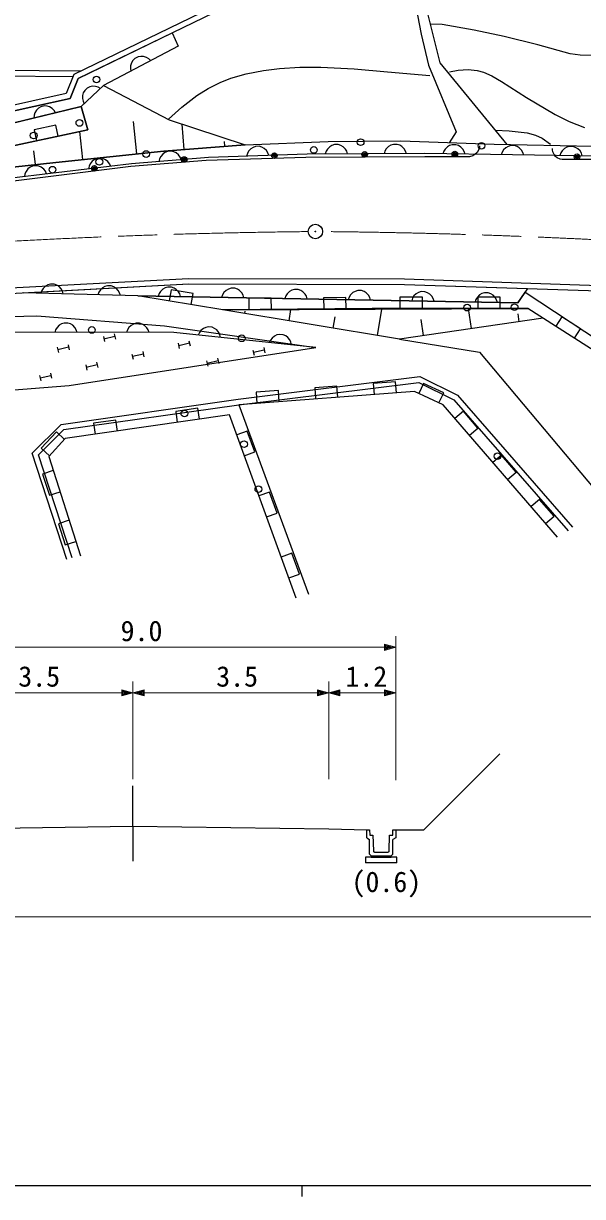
# Model space of a CAD drawing. Units: millimetres, scale not verified, with parts at other scales. Extents: x 40000 to 680000, y 20000 to 380000.
# Drawn here: x 243104 to 293096, y 204000 to 308892 of the extents above; entities that cross this region are included whole.
import ezdxf
from ezdxf.enums import TextEntityAlignment as Align

# ---------------------------------------------------------------- set-up
doc = ezdxf.new("R2010")
doc.units = ezdxf.units.MM
doc.header["$LTSCALE"] = 1000
doc.linetypes.add('CHAIN', pattern=[18.5, 12, -1.5, 3.5, -1.5])
for name, color, linetype, lineweight in [('S-BGD', 7, 'Continuous', 25), ('S-BMK', 2, 'CHAIN', 13), ('S-BMK-SRVR', 3, 'Continuous', 25), ('S-STR-HTXT', 7, 'Continuous', 13), ('S-TTL-BAND', 7, 'Continuous', 25)]:
    doc.layers.add(name, color=color, linetype=linetype, lineweight=lineweight)
doc.styles.add('ＭＳ ゴシック', font='')
doc.styles.get('ＭＳ ゴシック').set_extended_font_data('MS Gothic')

msp = doc.modelspace()

# ---------------------------------------------------------------- linework, layer by layer
at = {"layer": 'S-BGD'}
for p, q in [((264976, 312765), (247599, 304320)), ((265132, 312287), (247992, 303958)), ((278026, 311212), (278652, 307925)), ((280362, 305374), (278880, 311382)), ((280534, 308810), (279530, 308827)), ((283418, 308303), (280534, 308810)), ((247992, 303958), (256391, 308039)), ((256391, 308039), (256933, 306848)), ((278652, 307925), (279336, 305148)), ((286100, 307711), (283418, 308303)), ((289093, 306981), (286100, 307711)), ((256933, 306848), (250267, 303334)), ((291981, 306173), (289093, 306981)), ((252770, 305374), (252687, 305105)), ((252890, 305573), (252770, 305374)), ((253065, 305755), (252890, 305573)), ((253348, 305904), (253065, 305755)), ((253597, 305945), (253348, 305904)), ((253830, 305933), (253597, 305945)), ((254100, 305850), (253830, 305933)), ((254300, 305730), (254100, 305850)), ((254483, 305557), (254300, 305730)), ((286343, 298065), (280362, 305374)), ((292891, 306052), (291981, 306173)), ((293893, 306029), (292891, 306052)), ((247519, 304122), (223237, 304352)), ((248201, 304613), (223241, 304849)), ((247599, 304320), (246915, 302620)), ((252687, 305105), (252674, 304873)), ((252674, 304873), (252716, 304625)), ((261659, 303999), (263004, 304389)), ((263004, 304389), (264577, 304693)), ((264577, 304693), (266007, 304864)), ((266007, 304864), (267803, 304976)), ((267803, 304976), (269680, 304984)), ((269680, 304984), (272676, 304826)), ((272676, 304826), (275666, 304568)), ((275666, 304568), (279434, 304226)), ((279336, 305148), (281786, 299197)), ((281190, 304580), (281977, 304724)), ((281977, 304724), (282861, 304776)), ((282861, 304776), (283659, 304685)), ((283659, 304685), (284239, 304525)), ((284239, 304525), (284970, 304209)), ((284970, 304209), (285843, 303706)), ((247992, 303958), (247282, 302192)), ((247282, 302192), (247992, 303958)), ((250267, 303334), (248273, 301464)), ((248273, 301464), (250267, 303334)), ((249039, 303222), (248810, 303116)), ((249267, 303271), (249039, 303222)), ((249550, 303263), (249267, 303271)), ((249774, 303200), (249550, 303263)), ((249997, 303081), (249774, 303200)), ((250267, 303334), (256141, 300275)), ((259630, 303088), (260707, 303625)), ((260707, 303625), (261659, 303999)), ((285843, 303706), (288098, 302263)), ((246915, 302620), (234666, 299900)), ((247282, 302192), (234726, 299403)), ((234726, 299403), (247282, 302192)), ((248394, 302453), (248386, 302171)), ((248386, 302171), (248436, 301945)), ((248457, 302676), (248394, 302453)), ((248577, 302898), (248457, 302676)), ((248810, 303116), (248577, 302898)), ((257264, 301403), (258610, 302454)), ((258610, 302454), (259630, 303088)), ((288098, 302263), (290645, 300758)), ((248273, 301464), (235226, 298290)), ((235226, 298290), (248273, 301464)), ((244276, 301147), (244129, 300906)), ((244442, 301310), (244276, 301147)), ((244656, 301444), (244442, 301310)), ((244967, 301520), (244656, 301444)), ((245219, 301499), (244967, 301520)), ((245442, 301430), (245219, 301499)), ((245683, 301284), (245442, 301430)), ((245847, 301119), (245683, 301284)), ((245982, 300906), (245847, 301119)), ((248273, 301464), (248849, 299390)), ((248849, 299390), (248273, 301464)), ((248436, 301945), (248542, 301716)), ((256075, 300334), (257264, 301403)), ((244060, 300685), (244039, 300434)), ((244129, 300906), (244060, 300685)), ((253248, 297225), (252940, 300119)), ((256141, 300275), (262925, 298047)), ((290645, 300758), (291897, 300133)), ((291897, 300133), (293260, 299575)), ((248849, 299390), (234404, 296265)), ((234404, 296265), (248849, 299390)), ((246002, 299792), (244048, 299369)), ((244048, 299369), (244260, 298397)), ((246215, 298820), (246002, 299792)), ((248405, 296715), (248137, 299236)), ((257484, 297622), (257305, 299885)), ((281786, 299197), (281157, 298231)), ((285312, 299354), (286545, 299304)), ((286545, 299304), (288134, 299117)), ((288134, 299117), (288885, 298907)), ((255670, 297480), (262925, 298047)), ((262925, 298047), (255670, 297480)), ((261111, 297905), (261077, 298338)), ((262925, 298047), (270350, 298349)), ((263866, 297894), (263629, 297806)), ((264186, 297905), (263866, 297894)), ((264428, 297834), (264186, 297905)), ((270350, 298349), (276845, 298387)), ((270689, 297980), (270489, 297860)), ((270928, 298060), (270689, 297980)), ((271249, 298061), (270928, 298060)), ((271489, 297982), (271249, 298061)), ((271689, 297864), (271489, 297982)), ((275950, 297999), (275750, 297878)), ((276189, 298079), (275950, 297999)), ((276509, 298080), (276189, 298079)), ((276750, 298001), (276509, 298080)), ((276950, 297883), (276750, 298001)), ((276845, 298387), (285202, 298085)), ((281211, 297977), (281009, 297861)), ((281452, 298053), (281211, 297977)), ((281772, 298049), (281452, 298053)), ((282011, 297966), (281772, 298049)), ((282209, 297843), (282011, 297966)), ((283879, 297959), (283879, 297799)), ((285202, 298085), (294053, 297933)), ((286444, 297902), (286243, 297785)), ((286685, 297978), (286444, 297902)), ((287005, 297973), (286685, 297978)), ((287244, 297890), (287005, 297973)), ((288885, 298907), (289489, 298628)), ((289489, 298628), (290219, 298102)), ((291919, 297902), (291678, 297826)), ((292239, 297898), (291919, 297902)), ((292478, 297815), (292239, 297898)), ((244166, 296266), (244033, 297504)), ((245984, 296460), (255670, 297480)), ((255670, 297480), (245984, 296460)), ((249968, 296855), (249651, 296817)), ((250216, 296804), (249968, 296855)), ((259649, 296913), (252773, 296346)), ((255377, 297000), (255274, 296792)), ((255560, 297215), (255377, 297000)), ((255750, 297350), (255560, 297215)), ((255982, 297449), (255750, 297350)), ((256301, 297476), (255982, 297449)), ((256547, 297416), (256301, 297476)), ((256756, 297314), (256547, 297416)), ((256972, 297132), (256756, 297314)), ((257108, 296943), (256972, 297132)), ((257208, 296712), (257108, 296943)), ((268352, 296909), (259431, 296635)), ((268461, 297216), (259649, 296913)), ((263127, 297271), (263055, 297030)), ((263240, 297474), (263127, 297271)), ((263433, 297680), (263240, 297474)), ((263629, 297806), (263433, 297680)), ((264632, 297721), (264428, 297834)), ((264839, 297529), (264632, 297721)), ((264966, 297335), (264839, 297529)), ((265054, 297099), (264966, 297335)), ((278981, 296964), (268352, 296909)), ((278983, 297253), (268461, 297216)), ((270171, 297460), (270092, 297221)), ((270290, 297660), (270171, 297460)), ((270489, 297860), (270290, 297660)), ((271890, 297666), (271689, 297864)), ((272011, 297467), (271890, 297666)), ((272092, 297229), (272011, 297467)), ((275432, 297479), (275352, 297240)), ((275551, 297679), (275432, 297479)), ((275750, 297878), (275551, 297679)), ((277151, 297684), (276950, 297883)), ((277272, 297486), (277151, 297684)), ((277352, 297247), (277272, 297486)), ((281679, 296964), (278981, 296964)), ((294684, 297027), (278983, 297253)), ((280683, 297468), (280600, 297230)), ((280806, 297665), (280683, 297468)), ((281009, 297861), (280806, 297665)), ((282679, 296964), (281679, 296964)), ((282406, 297642), (282209, 297843)), ((282523, 297441), (282406, 297642)), ((282600, 297201), (282523, 297441)), ((282999, 296964), (282679, 296964)), ((283279, 297043), (282999, 296964)), ((283479, 297163), (283279, 297043)), ((283679, 297362), (283479, 297163)), ((283799, 297561), (283679, 297362)), ((283879, 297799), (283799, 297561)), ((285917, 297392), (285833, 297154)), ((286040, 297589), (285917, 297392)), ((286243, 297785), (286040, 297589)), ((287442, 297768), (287244, 297890)), ((287640, 297566), (287442, 297768)), ((287757, 297365), (287640, 297566)), ((287833, 297126), (287757, 297365)), ((290401, 297598), (290401, 297717)), ((290441, 297399), (290401, 297598)), ((290561, 297160), (290441, 297399)), ((290681, 297001), (290561, 297160)), ((290841, 296881), (290681, 297001)), ((291081, 296762), (290841, 296881)), ((291150, 297316), (291067, 297079)), ((291273, 297514), (291150, 297316)), ((291476, 297710), (291273, 297514)), ((291678, 297826), (291476, 297710)), ((292676, 297692), (292478, 297815)), ((292873, 297491), (292676, 297692)), ((292990, 297290), (292873, 297491)), ((293067, 297050), (292990, 297290)), ((231442, 294911), (245984, 296460)), ((245984, 296460), (231442, 294911)), ((252712, 296087), (235558, 293951)), ((252773, 296346), (235588, 294306)), ((243509, 295888), (243334, 295667)), ((243693, 296030), (243509, 295888)), ((243922, 296137), (243693, 296030)), ((244240, 296175), (243922, 296137)), ((244488, 296124), (244240, 296175)), ((244700, 296029), (244488, 296124)), ((244923, 295855), (244700, 296029)), ((245066, 295672), (244923, 295855)), ((248967, 296135), (248916, 295888)), ((249063, 296347), (248967, 296135)), ((249237, 296568), (249063, 296347)), ((249422, 296710), (249237, 296568)), ((249651, 296817), (249422, 296710)), ((250429, 296709), (250216, 296804)), ((250651, 296535), (250429, 296709)), ((250794, 296352), (250651, 296535)), ((250902, 296124), (250794, 296352)), ((259431, 296635), (252712, 296087)), ((255274, 296792), (255214, 296548)), ((291281, 296722), (291081, 296762)), ((291601, 296722), (291281, 296722)), ((292601, 296722), (291601, 296722)), ((294418, 296722), (292601, 296722)), ((243239, 295455), (243188, 295208)), ((243334, 295667), (243239, 295455)), ((245173, 295444), (245066, 295672)), ((239320, 285106), (257874, 286098)), ((239347, 284609), (257887, 285601)), ((243114, 284810), (257887, 285601)), ((245083, 285394), (244878, 285201)), ((245286, 285508), (245083, 285394)), ((245528, 285581), (245286, 285508)), ((245848, 285572), (245528, 285581)), ((246086, 285486), (245848, 285572)), ((246282, 285362), (246086, 285486)), ((246477, 285157), (246282, 285362)), ((250388, 285370), (250185, 285256)), ((250630, 285443), (250388, 285370)), ((250950, 285434), (250630, 285443)), ((251188, 285348), (250950, 285434)), ((251385, 285224), (251188, 285348)), ((256007, 285321), (255766, 285246)), ((256327, 285316), (256007, 285321)), ((256566, 285232), (256327, 285316)), ((257874, 286098), (277180, 286058)), ((257887, 285601), (277171, 285561)), ((257887, 285601), (277171, 285561)), ((277171, 285561), (301851, 284728)), ((277171, 285561), (288165, 285190)), ((277180, 286058), (301932, 285223)), ((253319, 284534), (243114, 284810)), ((244752, 285005), (244666, 284769)), ((244878, 285201), (244752, 285005)), ((246591, 284955), (246477, 285157)), ((246665, 284714), (246591, 284955)), ((249854, 284867), (249768, 284630)), ((249980, 285063), (249854, 284867)), ((250185, 285256), (249980, 285063)), ((251579, 285019), (251385, 285224)), ((251694, 284817), (251579, 285019)), ((251767, 284576), (251694, 284817)), ((287316, 283917), (253319, 284534)), ((260930, 283300), (253319, 284534)), ((253319, 284534), (287316, 283917)), ((255236, 284738), (255152, 284501)), ((255360, 284935), (255236, 284738)), ((255564, 285130), (255360, 284935)), ((255766, 285246), (255564, 285130)), ((256298, 285059), (256137, 284077)), ((258272, 284739), (256298, 285059)), ((256763, 285109), (256566, 285232)), ((256960, 284906), (256763, 285109)), ((257076, 284705), (256960, 284906)), ((257152, 284465), (257076, 284705)), ((258111, 283757), (258272, 284739)), ((260902, 284636), (260818, 284398)), ((261026, 284832), (260902, 284636)), ((261230, 285028), (261026, 284832)), ((261432, 285143), (261230, 285028)), ((261673, 285219), (261432, 285143)), ((261993, 285213), (261673, 285219)), ((262232, 285129), (261993, 285213)), ((262430, 285006), (262232, 285129)), ((262626, 284803), (262430, 285006)), ((262742, 284602), (262626, 284803)), ((262818, 284362), (262742, 284602)), ((265262, 284332), (263262, 284315)), ((263262, 284315), (263270, 283320)), ((265270, 283337), (265262, 284332)), ((266569, 284533), (266484, 284295)), ((266692, 284729), (266569, 284533)), ((266896, 284925), (266692, 284729)), ((267098, 285040), (266896, 284925)), ((267339, 285116), (267098, 285040)), ((267659, 285110), (267339, 285116)), ((267898, 285026), (267659, 285110)), ((268096, 284903), (267898, 285026)), ((268292, 284700), (268096, 284903)), ((268408, 284499), (268292, 284700)), ((268484, 284259), (268408, 284499)), ((271943, 284388), (269943, 284371)), ((269943, 284371), (269951, 283376)), ((271951, 283393), (271943, 284388)), ((272235, 284430), (272150, 284193)), ((272358, 284627), (272235, 284430)), ((272562, 284822), (272358, 284627)), ((272764, 284938), (272562, 284822)), ((273006, 285013), (272764, 284938)), ((273326, 285007), (273006, 285013)), ((273564, 284923), (273326, 285007)), ((273762, 284800), (273564, 284923)), ((273958, 284598), (273762, 284800)), ((274075, 284397), (273958, 284598)), ((274150, 284156), (274075, 284397)), ((278773, 284407), (276773, 284407)), ((276773, 284407), (276773, 283413)), ((277901, 284327), (277817, 284090)), ((278025, 284524), (277901, 284327)), ((278228, 284719), (278025, 284524)), ((278430, 284835), (278228, 284719)), ((278672, 284910), (278430, 284835)), ((278992, 284904), (278672, 284910)), ((278773, 283413), (278773, 284407)), ((279230, 284820), (278992, 284904)), ((279428, 284697), (279230, 284820)), ((279624, 284495), (279428, 284697)), ((279741, 284294), (279624, 284495)), ((279816, 284054), (279741, 284294)), ((283691, 284421), (283567, 284224)), ((283894, 284616), (283691, 284421)), ((285736, 284407), (283736, 284407)), ((283736, 284407), (283736, 283413)), ((284097, 284732), (283894, 284616)), ((284338, 284807), (284097, 284732)), ((284658, 284801), (284338, 284807)), ((284896, 284718), (284658, 284801)), ((285094, 284595), (284896, 284718)), ((285291, 284392), (285094, 284595)), ((285407, 284191), (285291, 284392)), ((285736, 283413), (285736, 284407)), ((288165, 285190), (287316, 283917)), ((287316, 283917), (287952, 284871)), ((287952, 284871), (294605, 280496)), ((274292, 283413), (260930, 283300)), ((260930, 283300), (288218, 283413)), ((276731, 280664), (260930, 283300)), ((266856, 282312), (267026, 283326)), ((288218, 283413), (274292, 283413)), ((274756, 280994), (275155, 283359)), ((283156, 281602), (282893, 283391)), ((283567, 284224), (283483, 283987)), ((285482, 283951), (285407, 284191)), ((294871, 279150), (288218, 283413)), ((217817, 282199), (244307, 282738)), ((244307, 282738), (255730, 281850)), ((262905, 282971), (262939, 283174)), ((270806, 281653), (270977, 282667)), ((289581, 282539), (276731, 280664)), ((278873, 280977), (278661, 282414)), ((287440, 282227), (287335, 282936)), ((291245, 282656), (290703, 281820)), ((292926, 281579), (291245, 282656)), ((256544, 281247), (217976, 281342)), ((256544, 281247), (217976, 281342)), ((245983, 281511), (245902, 281273)), ((246103, 281710), (245983, 281511)), ((246304, 281909), (246103, 281710)), ((246504, 282027), (246304, 281909)), ((246744, 282106), (246504, 282027)), ((247064, 282106), (246744, 282106)), ((247304, 282025), (247064, 282106)), ((247504, 281906), (247304, 282025)), ((247703, 281706), (247504, 281906)), ((247823, 281507), (247703, 281706)), ((247902, 281268), (247823, 281507)), ((251222, 281131), (251331, 280666)), ((252411, 281496), (252330, 281257)), ((252531, 281694), (252411, 281496)), ((252732, 281893), (252531, 281694)), ((252932, 282012), (252732, 281893)), ((253172, 282091), (252932, 282012)), ((253492, 282090), (253172, 282091)), ((253732, 282010), (253492, 282090)), ((253932, 281890), (253732, 282010)), ((254131, 281690), (253932, 281890)), ((254251, 281491), (254131, 281690)), ((254330, 281252), (254251, 281491)), ((255730, 281850), (269259, 279913)), ((269259, 279913), (256544, 281247)), ((269259, 279913), (256544, 281247)), ((258833, 281247), (258728, 281018)), ((258973, 281432), (258833, 281247)), ((259193, 281609), (258973, 281432)), ((259405, 281707), (259193, 281609)), ((259652, 281761), (259405, 281707)), ((259970, 281728), (259652, 281761)), ((260200, 281623), (259970, 281728)), ((260387, 281484), (260200, 281623)), ((260564, 281265), (260387, 281484)), ((260663, 281055), (260564, 281265)), ((292385, 280743), (292926, 281579)), ((247091, 280167), (247201, 279702)), ((250248, 280904), (250358, 280439)), ((251277, 280899), (250303, 280672)), ((256929, 280296), (257038, 279831)), ((257957, 280291), (256983, 280064)), ((257902, 280523), (258012, 280058)), ((260717, 280809), (260663, 281055)), ((265190, 280580), (265086, 280351)), ((265331, 280765), (265190, 280580)), ((265550, 280942), (265331, 280765)), ((265762, 281040), (265550, 280942)), ((266009, 281094), (265762, 281040)), ((266327, 281061), (266009, 281094)), ((266558, 280957), (266327, 281061)), ((266744, 280817), (266558, 280957)), ((266922, 280599), (266744, 280817)), ((267020, 280388), (266922, 280599)), ((267075, 280142), (267020, 280388)), ((276731, 280664), (283892, 279487)), ((246118, 279940), (246227, 279475)), ((247146, 279935), (246172, 279707)), ((247195, 276517), (269259, 279913)), ((252798, 279332), (252908, 278867)), ((253826, 279327), (252853, 279099)), ((253772, 279559), (253881, 279094)), ((263609, 279688), (263719, 279223)), ((264637, 279683), (263664, 279456)), ((264583, 279915), (264692, 279451)), ((283892, 279487), (298607, 261932)), ((248668, 278367), (248777, 277903)), ((249696, 278362), (248722, 278135)), ((249641, 278595), (249751, 278130)), ((259478, 278724), (259588, 278259)), ((260507, 278719), (259533, 278491)), ((260452, 278951), (260562, 278486)), ((244537, 277403), (244647, 276938)), ((245565, 277398), (244592, 277171)), ((245511, 277630), (245620, 277165)), ((262291, 275289), (278559, 277314)), ((278559, 277314), (281905, 275649)), ((221799, 274486), (247195, 276517)), ((262358, 274796), (278471, 276801)), ((262358, 274796), (278471, 276801)), ((278073, 275983), (262358, 274796)), ((265899, 276061), (263904, 275910)), ((263904, 275910), (263980, 274918)), ((265974, 275069), (265899, 276061)), ((271137, 276456), (269143, 276306)), ((269143, 276306), (269218, 275314)), ((271213, 275464), (271137, 276456)), ((276375, 276852), (274381, 276701)), ((274381, 276701), (274457, 275709)), ((276451, 275860), (276375, 276852)), ((280628, 274797), (278073, 275983)), ((278867, 276712), (278444, 275810)), ((278471, 276801), (281593, 275248)), ((278471, 276801), (281593, 275248)), ((280679, 275870), (278867, 276712)), ((280257, 274969), (280679, 275870)), ((246465, 273044), (262291, 275289)), ((281593, 275248), (291810, 263532)), ((281593, 275248), (291810, 263532)), ((281905, 275649), (292188, 263858)), ((246700, 272575), (262358, 274796)), ((246700, 272575), (262358, 274796)), ((261517, 273902), (246845, 271767)), ((258694, 274496), (256715, 274208)), ((256715, 274208), (256860, 273224)), ((258838, 273512), (258694, 274496)), ((267490, 257518), (261517, 273902)), ((262358, 274796), (268592, 257864)), ((290845, 262967), (280628, 274797)), ((282437, 274228), (281679, 273580)), ((283741, 272719), (282437, 274228)), ((243868, 270461), (246465, 273044)), ((251358, 273429), (249379, 273141)), ((249379, 273141), (249524, 272157)), ((251503, 272445), (251358, 273429)), ((282982, 272071), (283741, 272719)), ((244439, 270325), (246700, 272575)), ((244439, 270325), (246700, 272575)), ((246052, 272380), (244693, 270921)), ((246845, 271767), (245366, 270181)), ((246786, 271703), (246052, 272380)), ((263112, 272445), (262172, 272106)), ((263794, 270575), (263112, 272445)), ((244693, 270921), (245426, 270245)), ((246979, 260970), (243868, 270461)), ((247454, 261124), (244439, 270325)), ((247454, 261124), (244439, 270325)), ((245366, 270181), (248208, 261297)), ((262853, 270236), (263794, 270575)), ((285843, 270285), (285085, 269636)), ((287146, 268776), (285843, 270285)), ((245774, 268908), (244821, 268606)), ((244821, 268606), (245427, 266710)), ((286388, 268127), (287146, 268776)), ((245427, 266710), (246380, 267012)), ((265103, 266984), (264163, 266645)), ((265785, 265114), (265103, 266984)), ((289249, 266341), (288490, 265693)), ((290552, 264832), (289249, 266341)), ((247194, 264466), (246241, 264164)), ((264844, 264775), (265785, 265114)), ((289794, 264184), (290552, 264832)), ((246241, 264164), (246848, 262268)), ((246848, 262268), (247801, 262570)), ((267094, 261523), (266154, 261184)), ((267776, 259653), (267094, 261523)), ((266835, 259314), (267776, 259653)), ((278896, 236778), (285696, 243579)), ((252896, 237131), (252896, 240723)), ((235396, 236868), (252896, 237131)), ((252896, 237131), (270396, 236868)), ((252896, 237131), (252896, 233986)), ((270396, 236868), (273796, 236778)), ((273796, 236778), (274046, 236778)), ((273796, 236078), (273796, 236778)), ((273796, 236078), (274046, 235934)), ((274046, 236778), (274071, 236303)), ((274071, 236303), (274346, 236303)), ((274346, 236303), (274392, 234903)), ((275799, 234903), (275846, 236303)), ((275846, 236303), (276121, 236303)), ((276121, 236303), (276146, 236778)), ((276146, 236778), (276396, 236778)), ((276396, 236078), (276146, 235934)), ((276396, 236778), (278896, 236778)), ((276396, 236778), (276396, 236078)), ((274046, 234603), (274046, 235934)), ((276146, 234603), (276146, 235934)), ((274196, 234353), (273696, 234353)), ((273696, 234353), (273696, 233853)), ((274046, 234603), (274196, 234453)), ((274196, 234453), (275996, 234453)), ((274196, 234453), (274196, 234353)), ((274196, 234353), (275996, 234353)), ((274496, 234803), (275696, 234803)), ((275996, 234453), (276146, 234603)), ((275996, 234353), (275996, 234453)), ((276496, 234353), (275996, 234353)), ((276496, 233853), (276496, 234353)), ((276496, 233853), (273696, 233853))]:
    msp.add_line(p, q, dxfattribs=at)
for centre, start, end in [((274493, 234903), 180, 271.90915), ((275699, 234903), 268.09085, 0)]:
    msp.add_arc(centre, 100, start, end, dxfattribs=at)
for centre, major_axis in [((249641, 303877), (300, 0)), ((248104, 299996), (300, 0)), ((244015, 298872), (300, 0)), ((273254, 298278), (300, 0)), ((284065, 297945), (300, 0)), ((254074, 297214), (300, 0)), ((257477, 296725), (250, 0)), ((257477, 296725), (150, 0)), ((265544, 297072), (250, 0)), ((265544, 297072), (150, 0)), ((265544, 297072), (50, 0)), ((269070, 297579), (300, 0)), ((273614, 297185), (250, 0)), ((273614, 297185), (150, 0)), ((273614, 297185), (50, 0)), ((281679, 297212), (250, 0)), ((281679, 297212), (150, 0)), ((281679, 297212), (50, 0)), ((292601, 296971), (250, 0)), ((292601, 296971), (150, 0)), ((292601, 296971), (50, 0)), ((245706, 295816), (300, 0)), ((249443, 295931), (250, 0)), ((249443, 295931), (150, 0)), ((249443, 295931), (50, 0)), ((249890, 296515), (300, 0)), ((257477, 296725), (50, 0)), ((282777, 283484), (300, 0)), ((287020, 283520), (300, 0)), ((249222, 281483), (300, 0)), ((262618, 280739), (300, 0)), ((257495, 274020), (300, 0)), ((262825, 271278), (300, 0)), ((285497, 270207), (300, 0)), ((264111, 267256), (300, 0))]:
    msp.add_ellipse(centre, major_axis=major_axis, ratio=0.994777, dxfattribs=at)
at = {"layer": 'S-BMK'}
for centre, start_param, end_param in [((274968, -306560), 1.5814825, 1.7485522), ((264062, -306565), 1.509021, 1.5611393)]:
    msp.add_ellipse(centre, major_axis=(600011, 0), ratio=0.994777, start_param=start_param, end_param=end_param, dxfattribs=at)
at = {"layer": 'S-BMK-SRVR'}
for major_axis in [(650, 0), (26, 0)]:
    msp.add_ellipse((269207, 290290), major_axis=major_axis, ratio=0.994777, dxfattribs=at)
at = {"layer": 'S-STR-HTXT'}
for p, q in [((276396, 254112), (276396, 241220)), ((231396, 253112), (276396, 253112)), ((275396, 252832), (275396, 253392)), ((275396, 253392), (276396, 253112)), ((276396, 253112), (275396, 252832)), ((275436, 252912), (275436, 253312)), ((275436, 253312), (276116, 253112)), ((276116, 253112), (275436, 252912)), ((275476, 252992), (275476, 253232)), ((275476, 253232), (275956, 253112)), ((275956, 253112), (275476, 252992)), ((275516, 253072), (275516, 253152)), ((275516, 253152), (275716, 253112)), ((275716, 253112), (275516, 253072)), ((252896, 250042), (252896, 241311)), ((270396, 250042), (270396, 241311)), ((276396, 250042), (276396, 241311)), ((276396, 250042), (276396, 241311)), ((235396, 249042), (252896, 249042)), ((251896, 248762), (251896, 249322)), ((251896, 249322), (252896, 249042)), ((252896, 249042), (251896, 248762)), ((251936, 248842), (251936, 249242)), ((251936, 249242), (252616, 249042)), ((252616, 249042), (251936, 248842)), ((251976, 248922), (251976, 249162)), ((251976, 249162), (252456, 249042)), ((252456, 249042), (251976, 248922)), ((252016, 249002), (252016, 249082)), ((252016, 249082), (252216, 249042)), ((252216, 249042), (252016, 249002)), ((252896, 249042), (253896, 249322)), ((253896, 248762), (252896, 249042)), ((252896, 249042), (270396, 249042)), ((253176, 249042), (253856, 249242)), ((253856, 248842), (253176, 249042)), ((253336, 249042), (253816, 249162)), ((253816, 248922), (253336, 249042)), ((253576, 249042), (253776, 249082)), ((253776, 249002), (253576, 249042)), ((253776, 249082), (253776, 249002)), ((253816, 249162), (253816, 248922)), ((253856, 249242), (253856, 248842)), ((253896, 249322), (253896, 248762)), ((269396, 248762), (269396, 249322)), ((269396, 249322), (270396, 249042)), ((270396, 249042), (269396, 248762)), ((269436, 248842), (269436, 249242)), ((269436, 249242), (270116, 249042)), ((270116, 249042), (269436, 248842)), ((269476, 248922), (269476, 249162)), ((269476, 249162), (269956, 249042)), ((269956, 249042), (269476, 248922)), ((269516, 249002), (269516, 249082)), ((269516, 249082), (269716, 249042)), ((269716, 249042), (269516, 249002)), ((270396, 249042), (271396, 249322)), ((271396, 248762), (270396, 249042)), ((270396, 249042), (276396, 249042)), ((270676, 249042), (271356, 249242)), ((271356, 248842), (270676, 249042)), ((270836, 249042), (271316, 249162)), ((271316, 248922), (270836, 249042)), ((271076, 249042), (271276, 249082)), ((271276, 249002), (271076, 249042)), ((271276, 249082), (271276, 249002)), ((271316, 249162), (271316, 248922)), ((271356, 249242), (271356, 248842)), ((271396, 249322), (271396, 248762)), ((275396, 248762), (275396, 249322)), ((275396, 249322), (276396, 249042)), ((276396, 249042), (275396, 248762)), ((275436, 248842), (275436, 249242)), ((275436, 249242), (276116, 249042)), ((276116, 249042), (275436, 248842)), ((275476, 248922), (275476, 249162)), ((275476, 249162), (275956, 249042)), ((275956, 249042), (275476, 248922)), ((275516, 249002), (275516, 249082)), ((275516, 249082), (275716, 249042)), ((275716, 249042), (275516, 249002)), ((69183, 229014), (336711, 229014))]:
    msp.add_line(p, q, dxfattribs=at)
at = {"layer": 'S-TTL-BAND'}
for p, q in [((40000, 205000), (579000, 205000)), ((268000, 205000), (268000, 204000))]:
    msp.add_line(p, q, dxfattribs=at)

# ---------------------------------------------------------------- texts
at = {"layer": 'S-STR-HTXT', "style": 'ＭＳ ゴシック'}
for s, p in [('9.0', (251790, 253112)), ('3.5', (242640, 249042)), ('3.5', (260340, 249042)), ('1.2', (271890, 249042)), ('(0.6)', (272436, 230679))]:
    msp.add_text(s, height=1833, dxfattribs=at).set_placement(p, align=Align.BOTTOM_LEFT)

doc.saveas('drawing.dxf')
